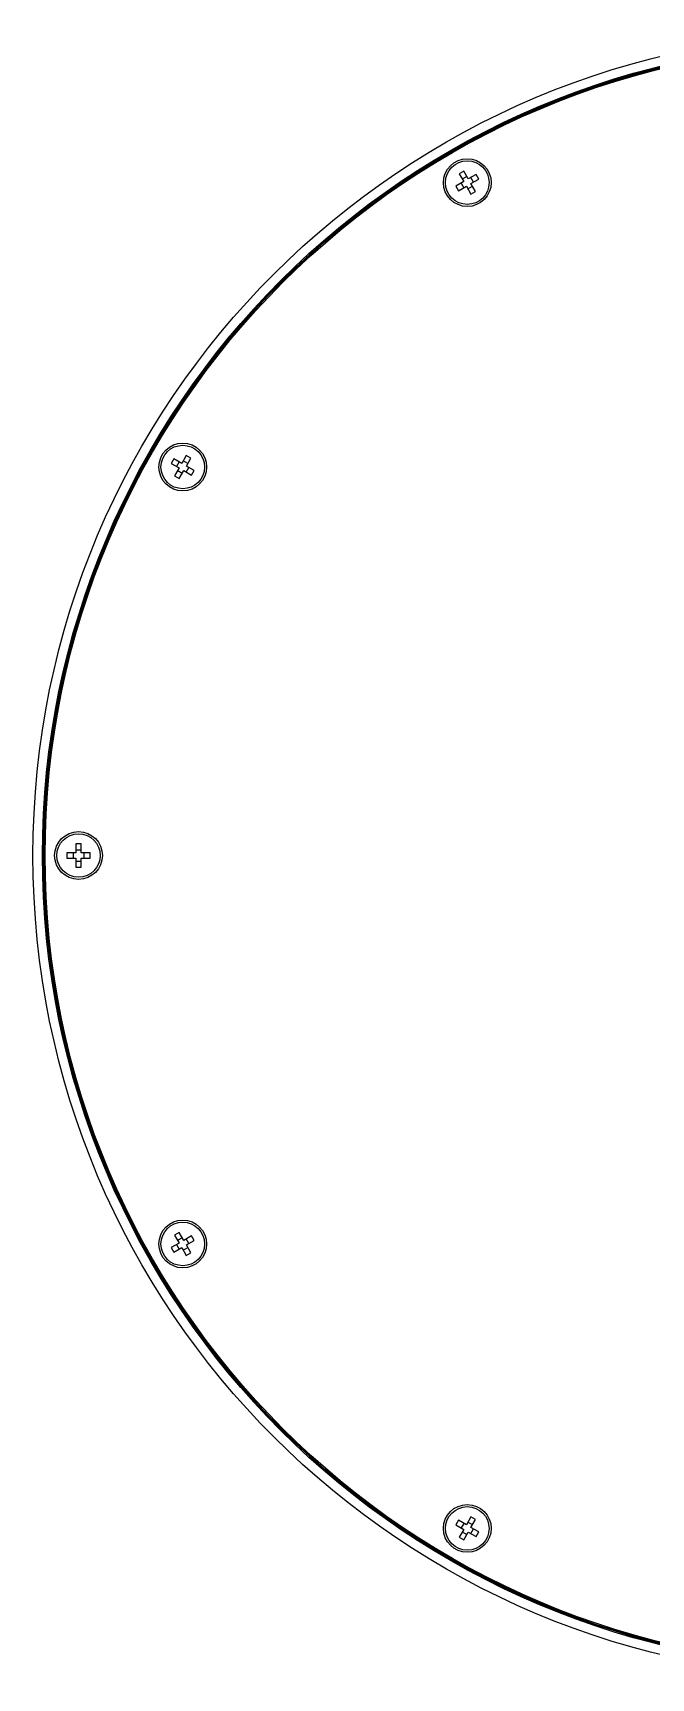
# Model space of a CAD drawing. Header units: millimetres. Extents: x -60 to 7633, y -2614 to 2146.
# Drawn here: x 4665.2 to 4781.6, y -1232.7 to -922.7 of the extents above; entities that cross this region are included whole.
import ezdxf

# ---------------------------------------------------------------- set-up
doc = ezdxf.new("R2010")
doc.units = ezdxf.units.MM
doc.layers.get('0').update_dxf_attribs({"color": 250})

msp = doc.modelspace()

# ---------------------------------------------------------------- linework, layer by layer
at = {"linetype": 'Continuous'}
for p, q in [((4746.3, -950.74), (4744.83, -951.59)), ((4744.83, -951.59), (4745.33, -952.46)), ((4745.33, -952.46), (4746.8, -951.61)), ((4746.32, -948.77), (4745.45, -949.27)), ((4745.45, -949.27), (4746.3, -950.74)), ((4745.84, -951.01), (4746.34, -951.88)), ((4746.9, -949.78), (4746.03, -950.28)), ((4747.17, -950.24), (4746.32, -948.77)), ((4746.8, -951.61), (4747.65, -953.08)), ((4747.07, -952.07), (4747.93, -951.57)), ((4748.64, -949.39), (4747.17, -950.24)), ((4748.13, -950.84), (4747.63, -949.97)), ((4747.67, -951.11), (4749.14, -950.26)), ((4748.52, -952.58), (4747.67, -951.11)), ((4749.14, -950.26), (4748.64, -949.39)), ((4747.65, -953.08), (4748.52, -952.58)), ((4691.74, -1002.98), (4691.24, -1003.84)), ((4691.24, -1003.84), (4692.71, -1004.69)), ((4693.21, -1003.83), (4691.74, -1002.98)), ((4692.75, -1003.56), (4692.25, -1004.43)), ((4694.06, -1002.36), (4693.21, -1003.83)), ((4694.35, -1003.86), (4693.48, -1003.36)), ((4694.93, -1002.86), (4694.06, -1002.36)), ((4694.08, -1004.33), (4694.93, -1002.86)), ((4695.55, -1005.18), (4694.08, -1004.33)), ((4692.71, -1004.69), (4691.86, -1006.17)), ((4691.86, -1006.17), (4692.73, -1006.67)), ((4692.45, -1005.16), (4693.31, -1005.66)), ((4692.73, -1006.67), (4693.58, -1005.19)), ((4693.58, -1005.19), (4695.05, -1006.04)), ((4694.04, -1005.46), (4694.54, -1004.6)), ((4695.05, -1006.04), (4695.55, -1005.18)), ((4673.28, -1075.51), (4673.28, -1077.21)), ((4674.28, -1075.51), (4673.28, -1075.51)), ((4674.28, -1077.21), (4674.28, -1075.51)), ((4671.58, -1077.21), (4671.58, -1078.21)), ((4673.28, -1077.21), (4671.58, -1077.21)), ((4671.58, -1078.21), (4673.28, -1078.21)), ((4672.75, -1077.21), (4672.75, -1078.21)), ((4674.28, -1076.68), (4673.28, -1076.68)), ((4673.28, -1078.21), (4673.28, -1079.91)), ((4673.28, -1078.75), (4674.28, -1078.75)), ((4675.98, -1077.21), (4674.28, -1077.21)), ((4674.28, -1078.21), (4675.98, -1078.21)), ((4674.28, -1079.91), (4674.28, -1078.21)), ((4674.82, -1078.21), (4674.82, -1077.21)), ((4675.98, -1078.21), (4675.98, -1077.21)), ((4673.28, -1079.91), (4674.28, -1079.91)), ((4692.73, -1148.76), (4691.86, -1149.26)), ((4691.86, -1149.26), (4692.71, -1150.73)), ((4693.31, -1149.76), (4692.45, -1150.26)), ((4693.58, -1150.23), (4692.73, -1148.76)), ((4695.05, -1149.38), (4693.58, -1150.23)), ((4694.54, -1150.83), (4694.04, -1149.96)), ((4695.55, -1150.24), (4695.05, -1149.38)), ((4692.71, -1150.73), (4691.24, -1151.58)), ((4691.24, -1151.58), (4691.74, -1152.44)), ((4691.74, -1152.44), (4693.21, -1151.59)), ((4692.25, -1151), (4692.75, -1151.86)), ((4693.21, -1151.59), (4694.06, -1153.07)), ((4693.48, -1152.06), (4694.35, -1151.56)), ((4694.06, -1153.07), (4694.93, -1152.57)), ((4694.08, -1151.09), (4695.55, -1150.24)), ((4694.93, -1152.57), (4694.08, -1151.09)), ((4747.65, -1202.34), (4746.8, -1203.81)), ((4748.52, -1202.84), (4747.65, -1202.34)), ((4745.33, -1202.96), (4744.83, -1203.83)), ((4744.83, -1203.83), (4746.3, -1204.68)), ((4746.8, -1203.81), (4745.33, -1202.96)), ((4746.3, -1204.68), (4745.45, -1206.15)), ((4746.34, -1203.55), (4745.84, -1204.41)), ((4746.03, -1205.14), (4746.9, -1205.64)), ((4746.32, -1206.65), (4747.17, -1205.18)), ((4747.93, -1203.85), (4747.07, -1203.35)), ((4747.17, -1205.18), (4748.64, -1206.03)), ((4747.63, -1205.45), (4748.13, -1204.58)), ((4747.67, -1204.31), (4748.52, -1202.84)), ((4749.14, -1205.16), (4747.67, -1204.31)), ((4748.64, -1206.03), (4749.14, -1205.16)), ((4745.45, -1206.15), (4746.32, -1206.65))]:
    msp.add_line(p, q, dxfattribs=at)
for centre, radius in [((4820.18, -1077.71), 154.99), ((4820.18, -1077.71), 153.2), ((4820.18, -1077.71), 153), ((4820.18, -1077.71), 152.9), ((4820.18, -1077.71), 152.7), ((4746.98, -950.93), 4.5), ((4746.98, -950.93), 4.1), ((4693.4, -1004.51), 4.5), ((4693.4, -1004.51), 4.1), ((4673.78, -1077.71), 4.5), ((4673.78, -1077.71), 4.1), ((4693.4, -1150.91), 4.5), ((4693.4, -1150.91), 4.1), ((4746.98, -1204.5), 4.5), ((4746.98, -1204.5), 4.1)]:
    msp.add_circle(centre, radius, dxfattribs=at)

doc.saveas('drawing.dxf')
